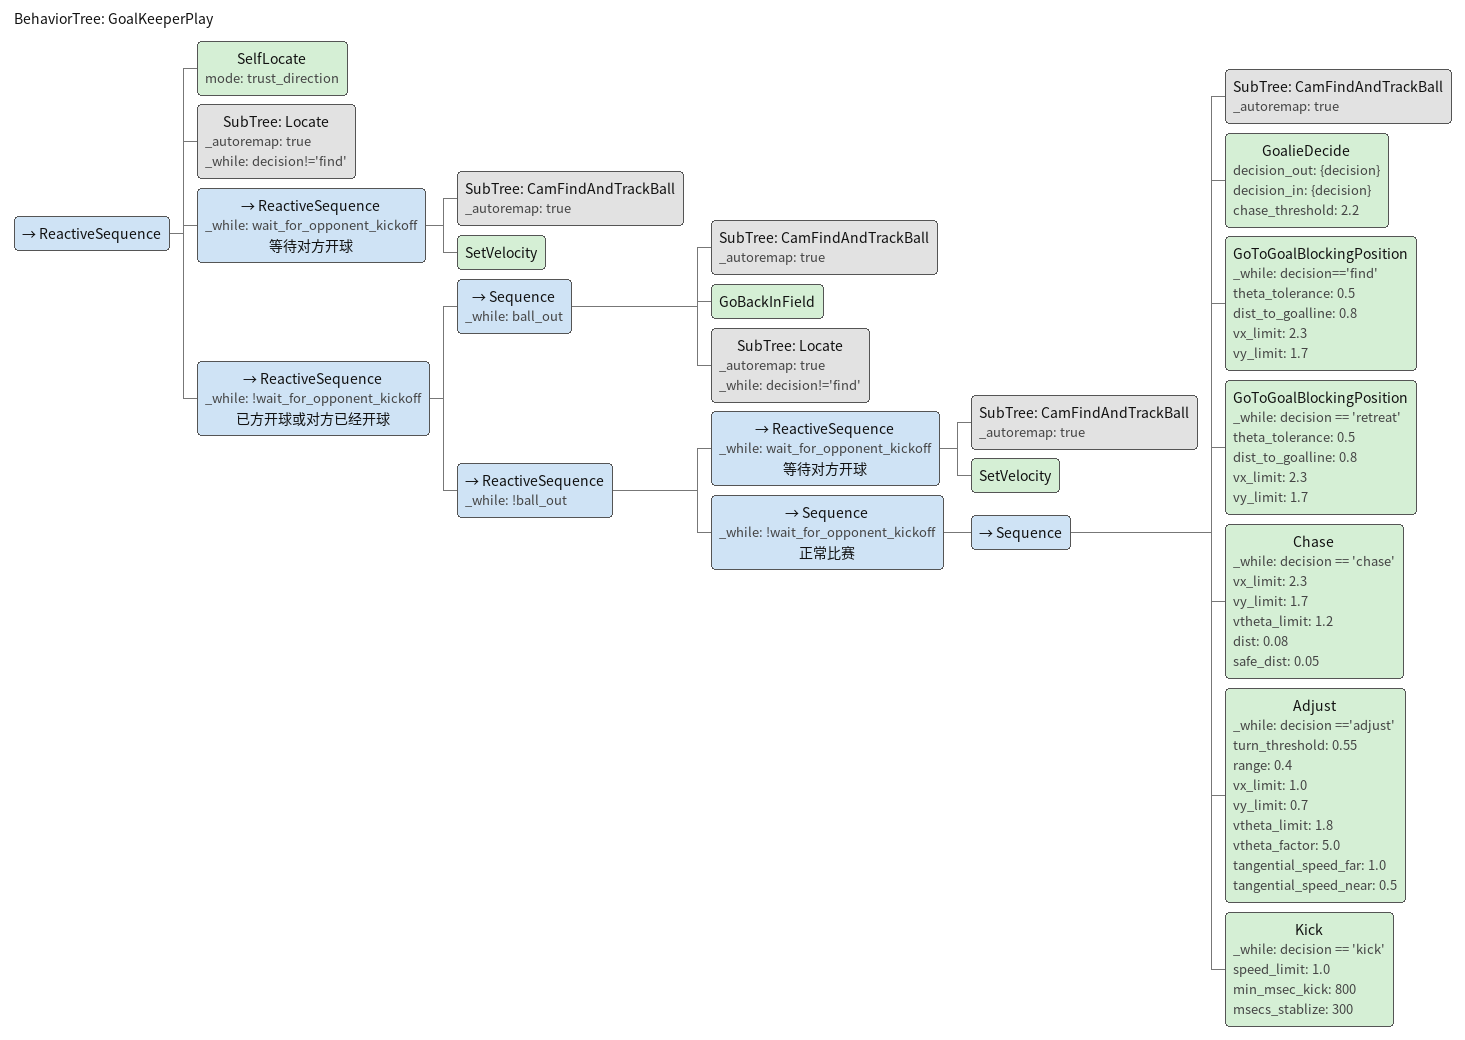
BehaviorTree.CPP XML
<root BTCPP_format="4" >
   <include path="./subtree_cam_find_and_track_ball.xml" />
   <include path="./subtree_find_ball.xml" />
   <include path="./subtree_locate.xml" />
   <BehaviorTree ID="GoalKeeperPlay">
      <ReactiveSequence >
         <SelfLocate mode="trust_direction" />
         <SubTree ID="Locate" _autoremap="true" _while="decision!='find'" />
         <ReactiveSequence _while="wait_for_opponent_kickoff" name="等待对方开球">
            <SubTree ID="CamFindAndTrackBall" _autoremap="true" />
            <SetVelocity />
         </ReactiveSequence>
         <ReactiveSequence _while="!wait_for_opponent_kickoff" name="已方开球或对方已经开球">
            <Sequence _while="ball_out">
               <SubTree ID="CamFindAndTrackBall" _autoremap="true" />
               <GoBackInField />
               <SubTree ID="Locate" _autoremap="true" _while="decision!='find'" />
            </Sequence>
            <ReactiveSequence _while="!ball_out">
               <ReactiveSequence _while="wait_for_opponent_kickoff" name="等待对方开球">
                  <SubTree ID="CamFindAndTrackBall" _autoremap="true" />
                  <SetVelocity />
               </ReactiveSequence>
               <Sequence _while="!wait_for_opponent_kickoff" name="正常比赛">
                  <Sequence>
                     <SubTree ID="CamFindAndTrackBall" _autoremap="true" />
                     <GoalieDecide decision_out="{decision}" decision_in="{decision}" chase_threshold="2.2"/>
                     <GoToGoalBlockingPosition _while="decision=='find'" theta_tolerance="0.5" dist_to_goalline="0.8" vx_limit="2.3" vy_limit="1.7" />
                     <GoToGoalBlockingPosition _while="decision == 'retreat'" theta_tolerance="0.5" dist_to_goalline="0.8" vx_limit="2.3" vy_limit="1.7" />
                     <Chase   _while="decision == 'chase'"  vx_limit="2.3"  vy_limit="1.7"  vtheta_limit="1.2"  dist="0.08" safe_dist="0.05" />
                    <Adjust _while="decision =='adjust'" turn_threshold="0.55" range="0.4" vx_limit="1.0" vy_limit="0.7" vtheta_limit="1.8" vtheta_factor="5.0" tangential_speed_far="1.0" tangential_speed_near="0.5" />
                    <Kick _while="decision == 'kick'" speed_limit="1.0" min_msec_kick="800" msecs_stablize="300"/>
                  </Sequence>
               </Sequence>
            </ReactiveSequence>
         </ReactiveSequence>
      </ReactiveSequence>
   </BehaviorTree>
</root>
